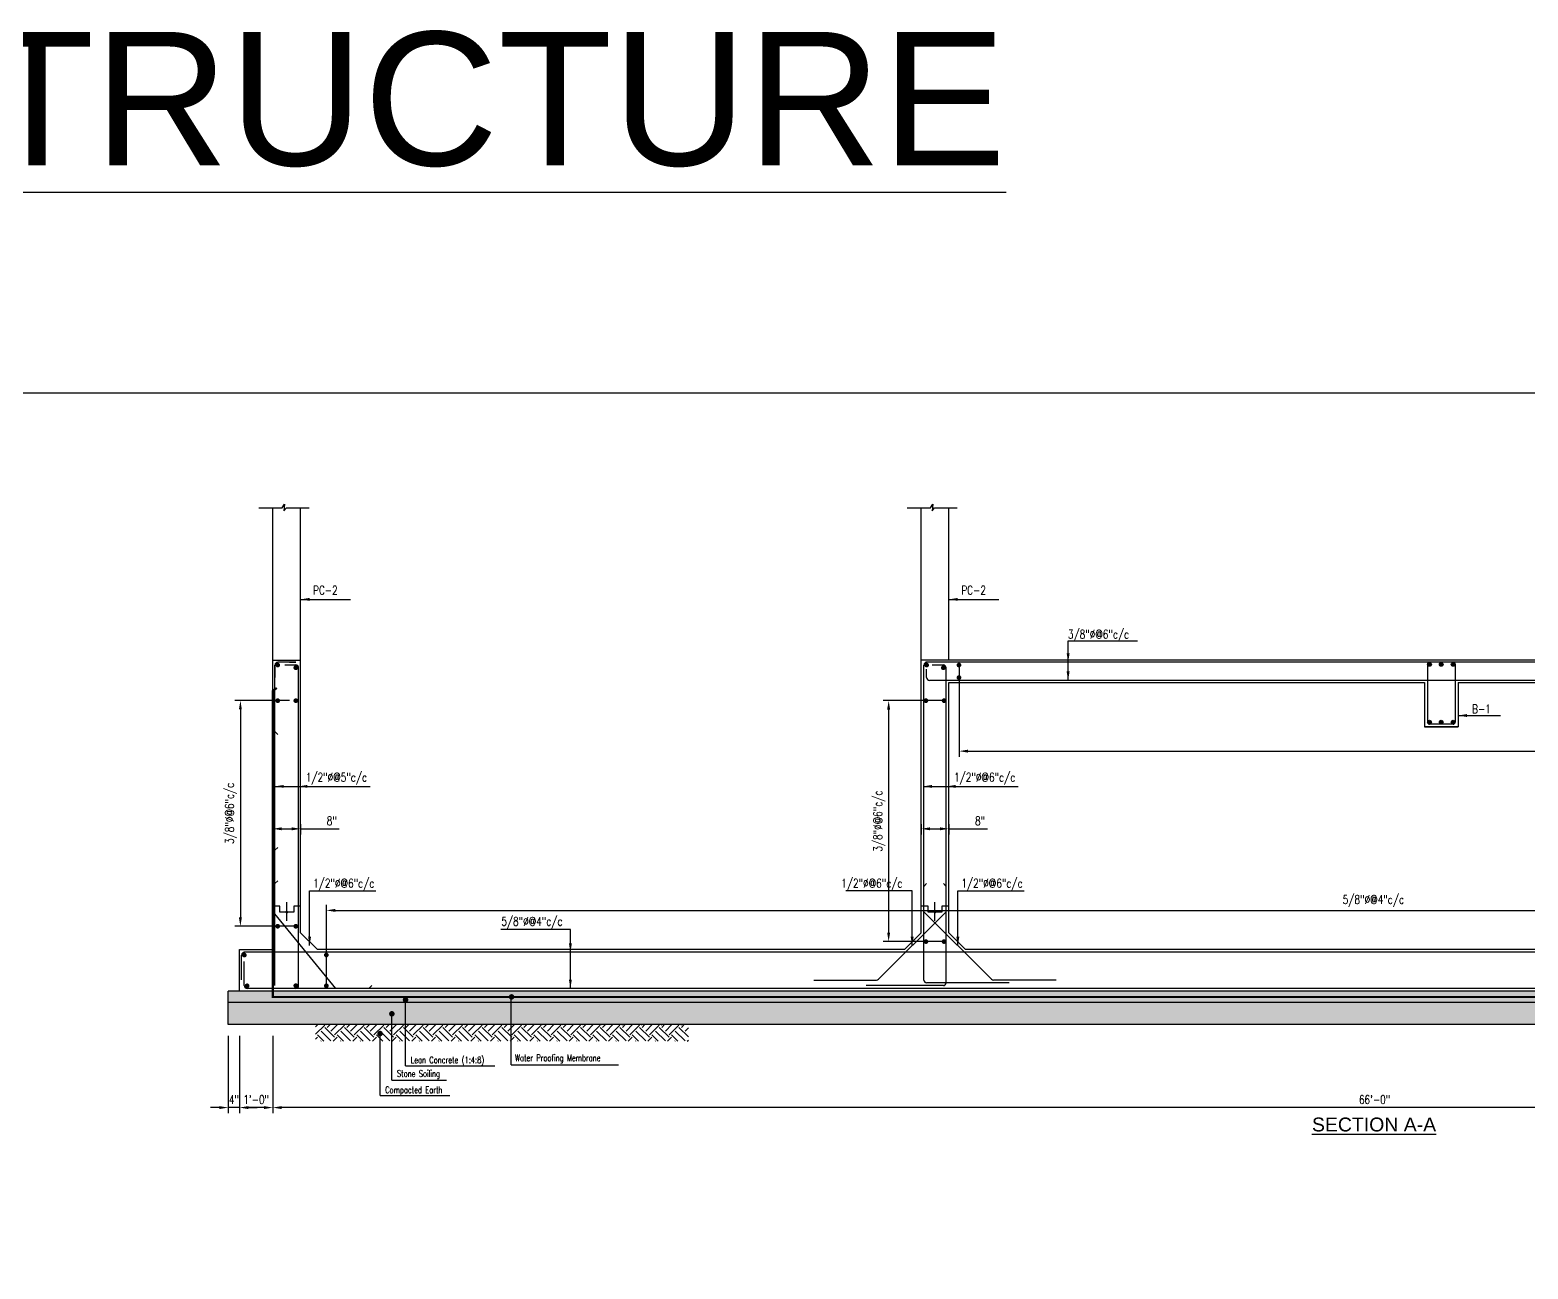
# Model space of a CAD drawing. Extents: x 645203 to 647955, y -185618 to -184623.
# Drawn here: x 646960 to 647499, y -185068 to -184623 of the extents above; entities that cross this region are included whole.
import ezdxf

# ---------------------------------------------------------------- set-up
doc = ezdxf.new("R2010")
doc.units = 0
doc.header["$LTSCALE"] = 20
doc.header["$MEASUREMENT"] = 0
doc.header["$PDMODE"] = 32
doc.linetypes.add('HIDDEN', pattern=[0.375, 0.25, -0.125])
doc.layers.get('DEFPOINTS').update_dxf_attribs({"linetype": 'CONTINUOUS'})
for name, color, linetype in [('A-TYP-DIM', 1, 'CONTINUOUS'), ('A-TYP-ST-Hatch', 8, 'CONTINUOUS'), ('axis', 8, 'CONTINUOUS'), ('BEAM', 4, 'HIDDEN'), ('BOT-STEEL', 6, 'CONTINUOUS'), ('COL', 6, 'CONTINUOUS'), ('HATCH', 251, 'CONTINUOUS'), ('HEADING TEXT', 31, 'CONTINUOUS'), ('S-BLOWUP COLUMN', 4, 'CONTINUOUS'), ('S-HT-COMPACTED EARTH', 1, 'CONTINUOUS'), ('S-TL', 2, 'CONTINUOUS'), ('S-TX-BEAM-HEADING', 5, 'CONTINUOUS'), ('SECTION', 4, 'CONTINUOUS')]:
    doc.layers.add(name, color=color, linetype=linetype)
doc.styles.add('arial', font='arial.ttf')
doc.styles.add('rizwan', font='romans.shx', dxfattribs={"width": 0.75})
doc.dimstyles.new('STYLE-64', dxfattribs={"dimscale": 64, "dimtxt": 0.09375, "dimasz": 0.09375, "dimexe": 0.0625, "dimexo": 0.0625, "dimgap": 0.03125, "dimtad": 1, "dimzin": 3, "dimdsep": 46, "dimlunit": 4, "dimtxsty": 'rizwan', "dimcen": 0.125, "dimdle": 4, "dimclrd": 1, "dimclre": 1, "dimclrt": 2, "dimadec": 0, "dimazin": 0, "dimtfac": 0.5, "dimtix": 1, "dimtmove": 2, "dimatfit": 3, "dimfxl": 0, "dimfrac": 1, "dimtolj": 1, "dimtzin": 3, "dimarcsym": 0})

# ---------------------------------------------------------------- blocks, each defined once
blk = doc.blocks.new('*D31')
at = {"layer": 'A-TYP-DIM', "color": 1, "lineweight": -2, "ltscale": 1.5, "transparency": 16777216}
for p, q in [((647047.6, -184984.13), (647047.6, -185011.96)), ((647839.6, -184984.13), (647839.6, -185011.96)), ((647836.4, -185009.96), (647050.8, -185009.96))]:
    blk.add_line(p, q, dxfattribs=at)
at = {"layer": 'A-TYP-DIM', "color": 1, "ltscale": 1.5, "transparency": 16777216}
for points in [[(647050.8, -185009.43), (647050.8, -185010.49), (647047.6, -185009.96)], [(647836.4, -185009.43), (647836.4, -185010.49), (647839.6, -185009.96)]]:
    blk.add_solid(points, dxfattribs=at)
at = {"layer": 'DEFPOINTS', "color": 0, "ltscale": 1.5, "transparency": 16777216}
for p in [(647047.6, -184980.13), (647839.6, -184980.13), (647047.6, -185009.96)]:
    blk.add_point(p, dxfattribs=at)
at = {"layer": 'A-TYP-DIM', "color": 2, "ltscale": 1.5, "transparency": 16777216, "insert": (647443.6, -185007.1), "char_height": 3.125, "attachment_point": 5, "style": 'rizwan'}
blk.add_mtext('\\A1;66\'-0"', dxfattribs=at)
blk = doc.blocks.new('*D32')
at = {"layer": 'A-TYP-DIM', "color": 1, "lineweight": -2, "ltscale": 1.5, "transparency": 16777216}
for p, q in [((647035.6, -184984.13), (647035.6, -185011.96)), ((647047.6, -184984.13), (647047.6, -185011.96)), ((647044.4, -185009.96), (647038.8, -185009.96))]:
    blk.add_line(p, q, dxfattribs=at)
at = {"layer": 'A-TYP-DIM', "color": 1, "ltscale": 1.5, "transparency": 16777216}
for points in [[(647038.8, -185009.43), (647038.8, -185010.49), (647035.6, -185009.96)], [(647044.4, -185009.43), (647044.4, -185010.49), (647047.6, -185009.96)]]:
    blk.add_solid(points, dxfattribs=at)
at = {"layer": 'DEFPOINTS', "color": 0, "ltscale": 1.5, "transparency": 16777216}
for p in [(647035.6, -184980.13), (647047.6, -184980.13), (647035.6, -185009.96)]:
    blk.add_point(p, dxfattribs=at)
at = {"layer": 'A-TYP-DIM', "color": 2, "ltscale": 1.5, "transparency": 16777216, "insert": (647041.6, -185007.1), "char_height": 3.125, "attachment_point": 5, "style": 'rizwan'}
blk.add_mtext('\\A1;1\'-0"', dxfattribs=at)
blk = doc.blocks.new('*D33')
at = {"layer": 'A-TYP-DIM', "color": 1, "lineweight": -2, "ltscale": 1.5, "transparency": 16777216}
for p, q in [((647031.6, -184984.13), (647031.6, -185011.96)), ((647035.6, -184984.13), (647035.6, -185011.96)), ((647028.4, -185009.96), (647025.2, -185009.96)), ((647035.6, -185009.96), (647031.6, -185009.96)), ((647038.8, -185009.96), (647042, -185009.96))]:
    blk.add_line(p, q, dxfattribs=at)
at = {"layer": 'A-TYP-DIM', "color": 1, "ltscale": 1.5, "transparency": 16777216}
for points in [[(647028.4, -185009.43), (647028.4, -185010.49), (647031.6, -185009.96)], [(647038.8, -185009.43), (647038.8, -185010.49), (647035.6, -185009.96)]]:
    blk.add_solid(points, dxfattribs=at)
at = {"layer": 'DEFPOINTS', "color": 0, "ltscale": 1.5, "transparency": 16777216}
for p in [(647031.6, -184980.13), (647035.6, -184980.13), (647031.6, -185009.96)]:
    blk.add_point(p, dxfattribs=at)
at = {"layer": 'A-TYP-DIM', "color": 2, "ltscale": 1.5, "transparency": 16777216, "insert": (647033.6, -185007.1), "char_height": 3.125, "attachment_point": 5, "style": 'rizwan'}
blk.add_mtext('\\A1;4"', dxfattribs=at)
blk = doc.blocks.new('*D41')
at = {"layer": 'A-TYP-DIM', "color": 1, "lineweight": -2, "ltscale": 1.5, "transparency": 16777216}
for p, q in [((647066.83, -184966.52), (647066.83, -184937.07)), ((647819.52, -184966.17), (647819.52, -184937.07)), ((647070.03, -184939.07), (647816.32, -184939.07))]:
    blk.add_line(p, q, dxfattribs=at)
at = {"layer": 'A-TYP-DIM', "color": 1, "ltscale": 1.5, "transparency": 16777216}
for points in [[(647070.03, -184938.54), (647070.03, -184939.61), (647066.83, -184939.07)], [(647816.32, -184938.54), (647816.32, -184939.61), (647819.52, -184939.07)]]:
    blk.add_solid(points, dxfattribs=at)
at = {"layer": 'DEFPOINTS', "color": 0, "ltscale": 1.5, "transparency": 16777216}
for p in [(647819.52, -184939.07), (647066.83, -184970.52), (647819.52, -184970.17)]:
    blk.add_point(p, dxfattribs=at)
at = {"layer": 'A-TYP-DIM', "color": 2, "ltscale": 1.5, "transparency": 16777216, "insert": (647443.17, -184935.69), "char_height": 3.125, "attachment_point": 5, "style": 'rizwan'}
blk.add_mtext('\\A1;5/8"%%C@4"c/c', dxfattribs=at)
blk = doc.blocks.new('*D42')
at = {"layer": 'A-TYP-DIM', "color": 1, "lineweight": -2, "ltscale": 1.5, "transparency": 16777216}
for p, q in [((647294.29, -184850.99), (647294.29, -184883.82)), ((647825.91, -184851.39), (647825.91, -184883.82)), ((647297.49, -184881.82), (647822.71, -184881.82))]:
    blk.add_line(p, q, dxfattribs=at)
at = {"layer": 'A-TYP-DIM', "color": 1, "ltscale": 1.5, "transparency": 16777216}
for points in [[(647297.49, -184881.29), (647297.49, -184882.35), (647294.29, -184881.82)], [(647822.71, -184881.29), (647822.71, -184882.35), (647825.91, -184881.82)]]:
    blk.add_solid(points, dxfattribs=at)
at = {"layer": 'DEFPOINTS', "color": 0, "ltscale": 1.5, "transparency": 16777216}
for p in [(647294.29, -184846.99), (647825.91, -184847.39), (647825.91, -184881.82)]:
    blk.add_point(p, dxfattribs=at)
at = {"layer": 'A-TYP-DIM', "color": 2, "ltscale": 1.5, "transparency": 16777216, "insert": (647560.1, -184878.44), "char_height": 3.125, "attachment_point": 5, "style": 'rizwan'}
blk.add_mtext('\\A1;3/8"%%C@6"c/c', dxfattribs=at)
blk = doc.blocks.new('*D26')
at = {"layer": 'A-TYP-DIM', "color": 1, "lineweight": -2, "ltscale": 1.5, "transparency": 16777216}
for p, q in [((647053.6, -184863.64), (647033.94, -184863.64)), ((647035.94, -184866.84), (647035.94, -184941.58)), ((647055.9, -184944.78), (647033.94, -184944.78))]:
    blk.add_line(p, q, dxfattribs=at)
at = {"layer": 'A-TYP-DIM', "color": 1, "ltscale": 1.5, "transparency": 16777216}
for points in [[(647035.4, -184866.84), (647036.47, -184866.84), (647035.94, -184863.64)], [(647035.4, -184941.58), (647036.47, -184941.58), (647035.94, -184944.78)]]:
    blk.add_solid(points, dxfattribs=at)
at = {"layer": 'DEFPOINTS', "color": 0, "ltscale": 1.5, "transparency": 16777216}
for p in [(647057.6, -184863.64), (647035.94, -184944.78), (647059.9, -184944.78)]:
    blk.add_point(p, dxfattribs=at)
at = {"layer": 'A-TYP-DIM', "color": 2, "ltscale": 1.5, "transparency": 16777216, "insert": (647032.55, -184904.21), "char_height": 3.125, "attachment_point": 5, "rotation": 90, "style": 'rizwan'}
blk.add_mtext('\\A1;3/8"%%C@6"c/c', dxfattribs=at)
blk = doc.blocks.new('*D69')
at = {"layer": 'A-TYP-DIM', "color": 1, "lineweight": -2, "ltscale": 1.5, "transparency": 16777216}
for p, q in [((647047.6, -184908.04), (647047.6, -184911.75)), ((647050.8, -184909.75), (647054.4, -184909.75)), ((647057.6, -184908.04), (647057.6, -184911.75)), ((647057.6, -184909.75), (647071.41, -184909.75))]:
    blk.add_line(p, q, dxfattribs=at)
at = {"layer": 'A-TYP-DIM', "color": 1, "ltscale": 1.5, "transparency": 16777216}
for points in [[(647050.8, -184909.21), (647050.8, -184910.28), (647047.6, -184909.75)], [(647054.4, -184909.21), (647054.4, -184910.28), (647057.6, -184909.75)]]:
    blk.add_solid(points, dxfattribs=at)
at = {"layer": 'DEFPOINTS', "color": 0, "ltscale": 1.5, "transparency": 16777216}
for p in [(647047.6, -184904.04), (647057.6, -184904.04), (647057.6, -184909.75)]:
    blk.add_point(p, dxfattribs=at)
at = {"layer": 'A-TYP-DIM', "color": 2, "ltscale": 1.5, "transparency": 16777216, "insert": (647068.79, -184906.89), "char_height": 3.125, "attachment_point": 5, "style": 'rizwan'}
blk.add_mtext('\\A1;8"', dxfattribs=at)
blk = doc.blocks.new('*D122')
at = {"layer": 'A-TYP-DIM', "color": 1, "lineweight": -2, "ltscale": 1.5, "transparency": 16777216}
for p, q in [((647288.49, -184863.68), (647266.94, -184863.68)), ((647268.94, -184866.88), (647268.94, -184947.09)), ((647288.9, -184950.29), (647266.94, -184950.29))]:
    blk.add_line(p, q, dxfattribs=at)
at = {"layer": 'A-TYP-DIM', "color": 1, "ltscale": 1.5, "transparency": 16777216}
for points in [[(647268.4, -184866.88), (647269.47, -184866.88), (647268.94, -184863.68)], [(647268.4, -184947.09), (647269.47, -184947.09), (647268.94, -184950.29)]]:
    blk.add_solid(points, dxfattribs=at)
at = {"layer": 'DEFPOINTS', "color": 0, "ltscale": 1.5, "transparency": 16777216}
for p in [(647292.49, -184863.68), (647268.94, -184950.29), (647292.9, -184950.29)]:
    blk.add_point(p, dxfattribs=at)
at = {"layer": 'A-TYP-DIM', "color": 2, "ltscale": 1.5, "transparency": 16777216, "insert": (647265.55, -184906.99), "char_height": 3.125, "attachment_point": 5, "rotation": 90, "style": 'rizwan'}
blk.add_mtext('\\A1;3/8"%%C@6"c/c', dxfattribs=at)
blk = doc.blocks.new('*D121')
at = {"layer": 'A-TYP-DIM', "color": 1, "lineweight": -2, "ltscale": 1.5, "transparency": 16777216}
for p, q in [((647280.6, -184908.04), (647280.6, -184911.75)), ((647283.8, -184909.75), (647287.4, -184909.75)), ((647290.6, -184908.04), (647290.6, -184911.75)), ((647290.6, -184909.75), (647304.41, -184909.75))]:
    blk.add_line(p, q, dxfattribs=at)
at = {"layer": 'A-TYP-DIM', "color": 1, "ltscale": 1.5, "transparency": 16777216}
for points in [[(647283.8, -184909.21), (647283.8, -184910.28), (647280.6, -184909.75)], [(647287.4, -184909.21), (647287.4, -184910.28), (647290.6, -184909.75)]]:
    blk.add_solid(points, dxfattribs=at)
at = {"layer": 'DEFPOINTS', "color": 0, "ltscale": 1.5, "transparency": 16777216}
for p in [(647280.6, -184904.04), (647290.6, -184904.04), (647290.6, -184909.75)]:
    blk.add_point(p, dxfattribs=at)
at = {"layer": 'A-TYP-DIM', "color": 2, "ltscale": 1.5, "transparency": 16777216, "insert": (647301.79, -184906.89), "char_height": 3.125, "attachment_point": 5, "style": 'rizwan'}
blk.add_mtext('\\A1;8"', dxfattribs=at)
blk = doc.blocks.new('A$C76BB0DB5')
at = {"layer": 'BOT-STEEL', "ltscale": 0.05}
h = blk.add_hatch(color=256, dxfattribs=at)
h.dxf.hatch_style = 1
h.paths.add_polyline_path([(-0.75, 0, 1), (0.75, 0, 1)])
blk.add_circle((0, 0), 0.75, dxfattribs=at)

msp = doc.modelspace()

# ---------------------------------------------------------------- hatches: boundary and pattern name
at = {"layer": 'HATCH'}
h = msp.add_hatch(dxfattribs=at)
h.set_pattern_fill('AR-CONC', color=256, style=0)
h.set_pattern_definition([(50, (418.8876, -1.613), (7.172601826, -0.62752135), [0.75, -8.25]), (355, (418.8876, -1.613), (-1.38751334, 7.52192134), [0.6, -6.6]), (100.4514445, (419.485, -1.6654), (5.78508847, 6.89439991), [0.63740192, -7.01142112]), (46.1842, (418.888, 0.387), (10.67241331, -1.65519281), [1.125, -12.375]), (96.6356355, (419.777, 0.249), (9.34661946, 9.741186), [0.95610342, -10.5171376]), (351.184164, (418.888, 0.387), (9.34661945, 9.741186), [0.9, -9.90000001]), (21, (419.8876, -0.113), (5.96907052, -4.026188907), [0.75, -8.25]), (326, (419.8876, -0.113), (2.43315332, 7.25150045), [0.6, -6.6]), (71.4514447, (420.385, -0.4486), (8.40222377, 3.22531153), [0.6374019, -7.01142112]), (37.5, (418.8876, -1.613), (0.121598553, 3.328938538), [0, -6.52, 0, -6.7, 0, -6.625]), (7.5, (418.8876, -1.613), (2.630695374, 3.944117119), [0, -3.82, 0, -6.37, 0, -2.525]), (327.5, (416.6576, -1.613), (5.338224362, -0.225548717), [0, -2.5, 0, -7.8, 0, -10.35]), (317.5, (415.6576, -1.613), (5.831861693, 1.001049823), [0, -3.25, 0, -5.18, 0, -7.35])])
h.paths.add_polyline_path([(647031.59857, -184972.12925), (647855.59857, -184972.12925), (647855.59857, -184968.12925), (647031.59857, -184968.12925)])
h = msp.add_hatch(dxfattribs=at)
h.set_pattern_fill('GRAVEL', color=256, scale=12)
h.set_pattern_definition([(228.0127875, (427.5276, 14.3869), (-96, -108), [1.614432, -159.82905656]), (184.96974073, (426.4476, 13.1869), (144, 12), [2.770416, -274.27109713]), (132.51044708, (423.6876, 12.9469), (120, -132), [1.953456, -193.39239115]), (267.27368901, (419.0076, 9.9469), (12, 240), [2.522856, -249.7626965]), (292.83365418, (418.8876, 7.4269), (-60, 144), [2.47386, -244.91247754]), (357.27368901, (419.8476, 5.1469), (-240, 12), [2.522856, -249.7626965]), (37.69424047, (422.3676, 5.0269), (-156, -120), [3.336348, -330.29818259]), (72.255328375, (425.0076, 7.0669), (84, 264), [3.149856, -311.83585796]), (121.429565615, (425.9676, 10.0669), (-96, 156), [2.5314, -250.60887732]), (175.23635831, (424.6476, 12.2269), (132, -12), [2.889984, -141.60915095]), (222.3974378, (421.7676, 12.4669), (-144, -132), [3.737376, -370.00050006]), (138.81407483, (430.8876, 9.8269), (-84, 72), [1.275612, -126.28613775]), (171.46923439, (429.9276, 10.6669), (156, -24), [2.426844, -240.258137]), (225, (427.528, 11.027), (-1e-15, -12), [1.697052, -15.27351075]), (203.19859051, (426.6876, 12.4669), (60, 24), [0.913896, -90.47538127]), (291.8014095, (425.8476, 12.107), (-12, 36), [1.292436, -63.32954169]), (30.96375653, (426.3276, 10.9069), (36, 24), [2.099148, -67.87227474]), (161.5650512, (428.1276, 11.987), (24, -12), [1.517892, -36.42943992]), (16.38954033, (418.8876, 12.1069), (120, 36), [2.1264, -210.51414176]), (70.34617594, (420.9276, 12.7069), (-48, -132), [1.783932, -176.60889297]), (293.19859051, (428.1276, 14.3869), (-24, 60), [1.82778, -89.56149727]), (343.61045967, (428.8476, 12.7069), (-120, 36), [2.1264, -210.51414176]), (339.44395478, (418.8876, 4.6669), (-60, 24), [2.05056, -100.47748494]), (294.77514057, (420.8076, 3.9469), (-60, 132), [1.718136, -170.09571676]), (66.80140949, (428.2476, 2.3869), (24, 60), [1.82778, -89.56149727]), (17.35402464, (428.9676, 4.0669), (-156, -48), [2.011572, -199.14508337]), (69.44395478, (422.3676, 2.3869), (-24, -60), [1.02528, -101.50276494]), (101.30993247, (427.5276, 2.387), (-12, 48), [0.61188, -60.57635416]), (165.96375653, (427.4076, 2.987), (36, -12), [2.47386, -47.0034075]), (186.00900596, (425.0076, 3.5869), (120, 12), [2.2926, -226.9670781]), (303.6900675, (426.3276, 9.827), (-12, 24), [1.730664, -41.5359513]), (353.15722659, (427.2876, 8.3869), (204, -24), [3.021528, -299.13075149]), (60.9453959, (430.2876, 8.0269), (-48, -84), [1.235472, -122.3120897]), (90, (430.888, 9.107), (-12, 12), [0.72, -11.28]), (120.25643716, (424.7676, 3.9469), (48, -84), [1.667088, -165.04223987]), (48.0127875, (423.9276, 5.3869), (96, 108), [3.228864, -158.21462456]), (0, (426.088, 7.787), (12, 12), [3.12, -8.88]), (325.30484647, (429.2076, 7.7869), (120, -84), [1.897368, -187.8392916]), (254.0546041, (430.7676, 6.7069), (-12, -48), [1.747224, -85.61409467]), (207.64597536, (430.2876, 5.0269), (-228, -120), [2.84478, -281.63369019]), (175.42607874, (427.7676, 3.7069), (-156, 12), [3.009588, -297.9488809])])
h.paths.add_polyline_path([(647855.59857, -184980.12925), (647855.59857, -184972.12925), (647031.59857, -184972.12925), (647031.59857, -184980.12925)])
h = msp.add_hatch(dxfattribs=at)
h.set_pattern_fill('EARTH', color=256, scale=20, angle=45, style=0)
h.set_pattern_definition([(45, (-53.1124, 2.387), (4e-16, 7.071067812), [5, -5]), (45, (-54.438, 3.7127), (4e-16, 7.071067812), [5, -5]), (45, (-55.764, 5.0385), (4e-16, 7.071067812), [5, -5]), (135, (-55.764, 5.9224), (-7.071067812, 9e-16), [5, -5]), (135, (-54.438, 7.2483), (-7.071067812, 9e-16), [5, -5]), (135, (-53.1124, 8.574), (-7.071067812, 9e-16), [5, -5])])
h.paths.add_polyline_path([(647196.9606, -184980.12925), (647062.9808, -184980.12925), (647062.9808, -184986.12925), (647196.9606, -184986.12925)])

# ---------------------------------------------------------------- linework, layer by layer
at = {"layer": 'A-TYP-DIM', "ltscale": 1.5}
for p, q in [((647052.59857, -184942.86242), (647052.59857, -184936.10638)), ((647285.59857, -184942.86242), (647285.59857, -184936.10638)), ((647050.09857, -184937.56113), (647047.59857, -184937.56113)), ((647050.09857, -184939.66702), (647050.09857, -184937.56113)), ((647055.09857, -184939.66702), (647050.09857, -184939.66702)), ((647057.6215, -184937.56113, 0.10874), (647055.09857, -184937.56113)), ((647055.09857, -184937.56113), (647055.09857, -184939.66702)), ((647283.09857, -184937.56113), (647280.59857, -184937.56113)), ((647283.09857, -184939.66702), (647283.09857, -184937.56113)), ((647288.09857, -184939.66702), (647283.09857, -184939.66702)), ((647290.6215, -184937.56113, 0.10874), (647288.09857, -184937.56113)), ((647288.09857, -184937.56113), (647288.09857, -184939.66702))]:
    msp.add_line(p, q, dxfattribs=at)
at = {"layer": 'A-TYP-DIM', "ltscale": 1.5, "const_width": 0.5}
for points in [[(647052.34857, -184939.66702, 1), (647052.84857, -184939.66702, 1)], [(647285.34857, -184939.66702, 1), (647285.84857, -184939.66702, 1)]]:
    msp.add_lwpolyline(points, format="xyb", close=True, dxfattribs=at)
at = {"layer": 'A-TYP-ST-Hatch', "color": 1}
for points in [[(647042.59857, -184794.32352), (647050.92403, -184794.32352), (647051.7689, -184793.10015), (647051.60946, -184795.43525), (647052.47938, -184794.32352), (647060.59857, -184794.32352)], [(647275.59857, -184794.32352), (647283.92403, -184794.32352), (647284.7689, -184793.10015), (647284.60946, -184795.43525), (647285.47938, -184794.32352), (647293.59857, -184794.32352)]]:
    msp.add_lwpolyline(points, dxfattribs=at)
at = {"layer": 'BEAM', "color": 3, "linetype": 'Continuous', "ltscale": 0.05}
for p, q in [((647461.59857, -184873.12925), (647473.59857, -184873.12925)), ((647473.59857, -184873.12925), (647461.59857, -184873.12925))]:
    msp.add_line(p, q, dxfattribs=at)
at = {"layer": 'COL'}
for p, q in [((647048.34857, -184966.12925), (647048.34857, -184850.87925)), ((647055.84857, -184849.87925), (647049.34857, -184849.87925)), ((647051.85417, -184850.84821), (647055.84857, -184850.84821)), ((647288.84857, -184849.87925), (647282.34857, -184849.87925)), ((647284.60417, -184850.84821), (647288.59857, -184850.84821)), ((647056.84857, -184966.12925), (647056.84857, -184851.84821)), ((647282.59857, -184855.37925), (647282.59857, -184852.31154)), ((647282.59857, -184929.46135), (647281.59857, -184930.46135)), ((647288.59857, -184929.46135), (647289.59857, -184930.46135)), ((647036.34857, -184964.04835), (647036.34857, -184955.12925)), ((647825.03055, -184954.12925), (647037.34857, -184954.12925)), ((647037.34857, -184966.12925), (647037.34857, -184957.4979)), ((647242.01792, -184964.12925), (647264.59857, -184964.12925)), ((647329.17922, -184964.12925), (647306.59857, -184964.12925)), ((647848.84857, -184967.12925), (647038.34857, -184967.12925)), ((647288.59857, -184966.12925), (647260.91671, -184966.12925)), ((647312.23489, -184965.12925), (647282.59857, -184965.12925))]:
    msp.add_line(p, q, dxfattribs=at)
at = {"layer": 'COL', "linetype": 'ByBlock'}
for p, q in [((647053.5874, -184849.87925), (647055.84857, -184849.87925)), ((647281.59857, -184964.12925), (647281.59857, -184850.87925)), ((647836.87305, -184849.87925), (647282.59857, -184849.87925)), ((647048.34857, -184851.40426), (647048.34857, -184855.37925)), ((647837.84857, -184856.37925), (647283.59857, -184856.37925)), ((647289.59857, -184965.12925), (647289.59857, -184851.84821)), ((647049.34857, -184875.79545), (647048.34857, -184874.79545)), ((647049.34857, -184916.46306), (647048.34857, -184917.46306)), ((647049.34857, -184928.46306), (647048.34857, -184929.46306)), ((647070.18436, -184967.12925), (647048.34857, -184940.29347)), ((647265.30568, -184963.83636), (647289.59857, -184939.54347)), ((647305.89146, -184963.83636), (647281.59857, -184939.54347)), ((647083.1507, -184966.12925), (647082.1507, -184967.12925))]:
    msp.add_line(p, q, dxfattribs=at)
at = {"layer": 'COL', "linetype": 'ByBlock', "const_width": 0.84375}
for points in [[(647049.34857, -184850.45738, 1), (647049.34857, -184851.30113, 1)], [(647055.84857, -184851.42633, -1), (647055.84857, -184852.27008, -1)], [(647282.59857, -184850.45738, 1), (647282.59857, -184851.30113, 1)], [(647288.59857, -184851.42633, -1), (647288.59857, -184852.27008, -1)], [(647294.21001, -184850.45738, -1), (647294.21001, -184851.30113, -1)], [(647294.21001, -184855.80113, 1), (647294.21001, -184854.95738, 1)], [(647049.34857, -184863.26016, -1), (647049.34857, -184864.10391, -1)], [(647055.84857, -184863.26016, 1), (647055.84857, -184864.10391, 1)], [(647282.34857, -184863.26016, -1), (647282.34857, -184864.10391, -1)], [(647288.84857, -184863.26016, 1), (647288.84857, -184864.10391, 1)], [(647049.34857, -184944.35646, -1), (647049.34857, -184945.20021, -1)], [(647055.84857, -184944.35646, 1), (647055.84857, -184945.20021, 1)], [(647282.34857, -184949.86977, -1), (647282.34857, -184950.71352, -1)], [(647288.84857, -184949.86977, 1), (647288.84857, -184950.71352, 1)], [(647037.34857, -184955.55113, -1), (647037.34857, -184954.70738, -1)], [(647066.82894, -184955.52378, -1), (647066.82894, -184954.68003, -1)], [(647038.34857, -184965.76207, 1), (647038.34857, -184966.60582, 1)], [(647055.84857, -184965.70738, 1), (647055.84857, -184966.55113, 1)], [(647066.82894, -184965.73472, 1), (647066.82894, -184966.57847, 1)]]:
    msp.add_lwpolyline(points, format="xyb", close=True, dxfattribs=at)
at = {"layer": 'COL', "color": 1, "linetype": 'HIDDEN', "const_width": 0.75927}
msp.add_lwpolyline([(647838.35106, -184859.12925), (647839.81646, -184860.12925), (647839.81646, -184970.16827), (647047.59857, -184970.16827), (647047.59857, -184968.12925), (647047.59857, -184860.12925), (647049.06397, -184859.12925)], dxfattribs=at)
at = {"layer": 'COL'}
for centre, start, end in [((647049.34857, -184850.87925), 90, 180), ((647055.84857, -184851.84821), 0, 90), ((647282.59857, -184850.87925), 90, 180), ((647288.59857, -184851.84821), 0, 90), ((647283.59857, -184855.37925), 180, 270), ((647037.34857, -184955.12925), 90, 180), ((647264.59857, -184963.12925), 270, 315), ((647282.59857, -184964.12925), 180, 270), ((647306.59857, -184963.12925), 225, 270), ((647038.34857, -184966.12925), 180, 270), ((647055.84857, -184966.12925), 270, 0), ((647288.59857, -184965.12925), 270, 360)]:
    msp.add_arc(centre, 1, start, end, dxfattribs=at)
at = {"layer": 'DEFPOINTS'}
msp.add_lwpolyline([(645203.2732, -185618.47393), (647955.22679, -185618.47393), (647955.22679, -184753.17991), (645203.2732, -184753.17991)], close=True, dxfattribs=at)
at = {"layer": 'S-BLOWUP COLUMN', "color": 6}
for p, q in [((647462.59857, -184850.62925), (647462.59857, -184871.37925)), ((647471.84857, -184849.87925), (647463.34857, -184849.87925)), ((647472.59857, -184850.62925), (647472.59857, -184871.37925)), ((647471.84857, -184872.12925), (647463.34857, -184872.12925))]:
    msp.add_line(p, q, dxfattribs=at)
for centre, start, end in [((647463.34857, -184850.62925), 90, 180), ((647471.84857, -184850.62925), 0, 90), ((647463.34857, -184871.37925), 180, 270), ((647471.84857, -184871.37925), 270, 0)]:
    msp.add_arc(centre, 0.75, start, end, dxfattribs=at)
at = {"layer": 'S-HT-COMPACTED EARTH'}
for p, q in [((647031.59857, -184980.12925), (647031.59857, -184968.12925)), ((647855.59857, -184972.12925), (647031.59857, -184972.12925)), ((647855.59857, -184980.12925), (647031.59857, -184980.12925))]:
    msp.add_line(p, q, dxfattribs=at)
at = {"layer": 'S-TL'}
for p, q in [((647095.28953, -184994.92746), (647095.29624, -184971.23795)), ((647133.2308, -184994.56082), (647133.22129, -184969.92477)), ((647090.36571, -185000.13231), (647090.37241, -184976.24958)), ((647086.13463, -185005.67397), (647086.14133, -184983.34587)), ((647095.28953, -184994.92746), (647127.35881, -184994.92746)), ((647133.2291, -184994.56082), (647171.89875, -184994.57024, 0.10874)), ((647090.36571, -185000.13231), (647109.9875, -185000.13231)), ((647086.13463, -185005.67397), (647111.23538, -185005.67397))]:
    msp.add_line(p, q, dxfattribs=at)
at = {"layer": 'S-TL', "const_width": 0.98993}
for points in [[(647133.90622, -184970.16827, -1), (647132.91629, -184970.16827, -1)], [(647094.80128, -184971.23795, 1), (647095.79121, -184971.23795, 1)], [(647089.8776, -184976.24845, 1), (647090.86753, -184976.24845, 1)], [(647085.64652, -184983.34474, 1), (647086.63645, -184983.34474, 1)]]:
    msp.add_lwpolyline(points, format="xyb", close=True, dxfattribs=at)
at = {"layer": 'SECTION'}
for p, q in [((647047.59857, -184849.12925), (647047.59857, -184794.32352)), ((647057.59857, -184849.12925), (647057.59857, -184794.32352)), ((647280.59857, -184849.12925), (647280.59857, -184794.32352)), ((647290.59857, -184849.12925), (647290.59857, -184794.32352)), ((647047.59857, -184953.12925), (647047.59857, -184849.12925)), ((647047.59857, -184849.12925), (647057.59857, -184849.12925)), ((647057.59857, -184947.12925), (647057.59857, -184849.12925)), ((647839.59857, -184849.12925), (647280.59857, -184849.12925)), ((647280.59857, -184947.12925), (647280.59857, -184849.12925)), ((647290.59857, -184857.12925), (647461.59857, -184857.12925)), ((647290.59857, -184947.12925), (647290.59857, -184857.12925)), ((647461.59857, -184857.12925), (647461.59857, -184873.12925)), ((647473.59857, -184857.12925), (647641.59857, -184857.12925)), ((647473.59857, -184857.12925), (647473.59857, -184873.12925)), ((647461.59857, -184873.12925), (647473.59857, -184873.12925)), ((647063.59857, -184953.12925), (647057.59857, -184947.12925)), ((647274.59857, -184953.12925), (647280.59857, -184947.12925)), ((647296.59857, -184953.12925), (647290.59857, -184947.12925)), ((647274.59857, -184953.12925), (647063.59857, -184953.12925)), ((647823.59857, -184953.12925), (647296.59857, -184953.12925)), ((647855.59857, -184968.12925), (647031.59857, -184968.12925))]:
    msp.add_line(p, q, dxfattribs=at)
msp.add_lwpolyline([(647047.59857, -184968.12925), (647035.59857, -184968.12925), (647035.59857, -184953.12925), (647047.59857, -184953.12925)], dxfattribs=at)

# ---------------------------------------------------------------- block references
at = {"layer": 'axis', "ltscale": 0.05, "xscale": 0.8972222222169121, "yscale": 0.8972222222169121, "zscale": 0.8972222222169121, "rotation": 173.3723605568393}
for p in [(647463.34857, -184850.62925), (647467.5467, -184850.62925), (647471.84857, -184850.62925), (647463.34857, -184871.37925), (647467.5467, -184871.37925), (647471.84857, -184871.37925)]:
    msp.add_blockref('A$C76BB0DB5', p, dxfattribs=at)

# ---------------------------------------------------------------- texts
at = {"layer": 'A-TYP-DIM', "color": 2, "ltscale": 1.5, "style": 'rizwan', "width": 0.75}
for s, p in [('PC-2', (647062.06413, -184825.53834)), ('PC-2', (647295.06413, -184825.53834)), ('3/8"%%C@6"c/c', (647333.36913, -184841.37019)), ('B-1', (647478.64819, -184868.23045)), ('1/2"%%C@5"c/c', (647059.45618, -184892.76592)), ('1/2"%%C@6"c/c', (647292.45618, -184892.76592)), ('1/2"%%C@6"c/c', (647062.08159, -184930.8781)), ('1/2"%%C@6"c/c', (647295.08159, -184930.8781)), ('5/8"%%C@4"c/c', (647129.72105, -184944.58048))]:
    msp.add_text(s, height=3.125, rotation=360, dxfattribs=at).set_placement(p)
for s, height, p in [('1/2"%%C@6"c/c', 3.125, (647251.8968, -184930.8781)), ('Water Proofing Membrane', 2.34375, (647134.62569, -184993.24395, 0.10874)), ('Stone Soiling', 2.34375, (647092.23106, -184998.90029)), ('Lean Concrete (1:4:8)', 2.34375, (647097.15489, -184994.02462)), ('Compacted Earth', 2.34375, (647087.99998, -185004.77112))]:
    msp.add_text(s, height=height, dxfattribs=at).set_placement(p)
at = {"layer": 'HEADING TEXT', "style": 'arial'}
msp.add_text('%%USTRUCTURE', height=48, dxfattribs=at).set_placement((646897.69986, -184671.28858))
at = {"layer": 'S-TX-BEAM-HEADING', "color": 3, "style": 'arial'}
msp.add_text('%%USECTION A-A', height=5, dxfattribs=at).set_placement((647421.0975, -185018.54056))

# ---------------------------------------------------------------- dimensions: what is measured, and where the dimension line sits
at = {"layer": 'A-TYP-DIM', "ltscale": 1.5}
for base, p1, p2, text, picture, middle in [((647825.91301, -184881.81951), (647294.28964, -184846.99146), (647825.91301, -184847.38721), '3/8"%%C@6"c/c', '*D42', (647560.10133, -184878.43856)), ((647819.52017, -184939.07338), (647066.82894, -184970.51826), (647819.52017, -184970.16827), '5/8"%%C@4"c/c', '*D41', (647443.17455, -184935.69243))]:
    dim = msp.add_linear_dim(base=base, p1=p1, p2=p2, text=text, dimstyle='STYLE-64', override={"dimscale": 32, "dimtxt": 0.097656, "dimasz": 0.1, "dimexo": 0.125, "dimdec": 4, "dimtmove": 0, "dimatfit": 2}, dxfattribs=at)
    dim.commit()
    dim.dimension.update_dxf_attribs({"geometry": picture, "text_midpoint": middle})
for base, p1, p2, picture, middle in [((647035.93563, -184944.77833), (647057.59857, -184863.64386), (647059.89659, -184944.77833), '*D26', (647032.55468, -184904.2111)), ((647268.93563, -184950.29164), (647292.48565, -184863.68204), (647292.89659, -184950.29164), '*D122', (647265.55468, -184906.98684))]:
    dim = msp.add_linear_dim(base=base, p1=p1, p2=p2, angle=90, text='3/8"%%C@6"c/c', dimstyle='STYLE-64', override={"dimscale": 32, "dimtxt": 0.097656, "dimasz": 0.1, "dimexo": 0.125, "dimdec": 4, "dimtmove": 0, "dimatfit": 2}, dxfattribs=at)
    dim.commit()
    dim.dimension.update_dxf_attribs({"geometry": picture, "text_midpoint": middle})
for base, p1, p2, picture, middle in [((647057.59857, -184909.74822), (647047.59857, -184904.03579), (647057.59857, -184904.03579), '*D69', (647068.79382, -184909.74822)), ((647290.59857, -184909.74822), (647280.59857, -184904.03579), (647290.59857, -184904.03579), '*D121', (647301.79382, -184909.74822))]:
    dim = msp.add_linear_dim(base=base, p1=p1, p2=p2, text='8"', dimstyle='STYLE-64', override={"dimscale": 32, "dimtxt": 0.097656, "dimasz": 0.1, "dimexo": 0.125, "dimdec": 4, "dimtmove": 0, "dimatfit": 2}, dxfattribs=at)
    dim.commit()
    dim.dimension.update_dxf_attribs({"geometry": picture, "text_midpoint": middle, "dimtype": 160})
dim = msp.add_linear_dim(base=(647031.59857, -185009.95849), p1=(647035.59857, -184980.12925), p2=(647031.59857, -184980.12925), dimstyle='STYLE-64', override={"dimscale": 32, "dimtxt": 0.097656, "dimasz": 0.1, "dimexo": 0.125, "dimdec": 4, "dimtmove": 0, "dimatfit": 2}, dxfattribs=at)
dim.commit()
dim.dimension.update_dxf_attribs({"geometry": '*D33', "text_midpoint": (647033.59857, -185009.95849), "dimtype": 160})
for base, p1, p2, picture, middle in [((647035.59857, -185009.95849), (647047.59857, -184980.12925), (647035.59857, -184980.12925), '*D32', (647041.59857, -185007.09837)), ((647047.59857, -185009.95849), (647839.59857, -184980.12925), (647047.59857, -184980.12925), '*D31', (647443.59857, -185007.09837))]:
    dim = msp.add_linear_dim(base=base, p1=p1, p2=p2, dimstyle='STYLE-64', override={"dimscale": 32, "dimtxt": 0.097656, "dimasz": 0.1, "dimexo": 0.125, "dimdec": 4, "dimtmove": 0, "dimatfit": 2}, dxfattribs=at)
    dim.commit()
    dim.dimension.update_dxf_attribs({"geometry": picture, "text_midpoint": middle})

# ---------------------------------------------------------------- leaders
for points in [[(647057.59857, -184827.27668), (647075.49102, -184827.27668)], [(647290.59857, -184827.27668), (647308.49102, -184827.27668)], [(647333.44766, -184856.37925), (647333.44766, -184842.1612), (647358.33844, -184842.1612)], [(647333.44766, -184849.89292), (647333.44766, -184842.1612), (647358.33844, -184842.1612)], [(647473.59857, -184869.02146), (647488.80603, -184869.02146)], [(647048.34857, -184894.50425), (647082.5281, -184894.50425)], [(647056.84857, -184894.50425), (647082.5281, -184894.50425)], [(647281.34857, -184894.50425), (647315.5281, -184894.50425)], [(647289.84857, -184894.50425), (647315.5281, -184894.50425)], [(647060.80506, -184951.74996), (647060.80506, -184932.00695), (647084.61329, -184932.00695)], [(647277.39208, -184951.74996), (647277.39208, -184932.00695), (647253.58386, -184932.00695)], [(647293.80506, -184951.74996), (647293.80506, -184932.00695), (647317.61329, -184932.00695)], [(647154.54938, -184954.12925), (647154.54938, -184945.889), (647129.49189, -184945.889)], [(647154.54938, -184967.12925), (647154.54938, -184945.889), (647148.01866, -184945.889)]]:
    msp.add_leader(points, dimstyle='STYLE-64', override={"dimscale": 32, "dimtxt": 0.097656, "dimasz": 0.1, "dimexo": 0.125, "dimdec": 4, "dimtmove": 0, "dimatfit": 2}, dxfattribs=at)

doc.saveas('drawing.dxf')
